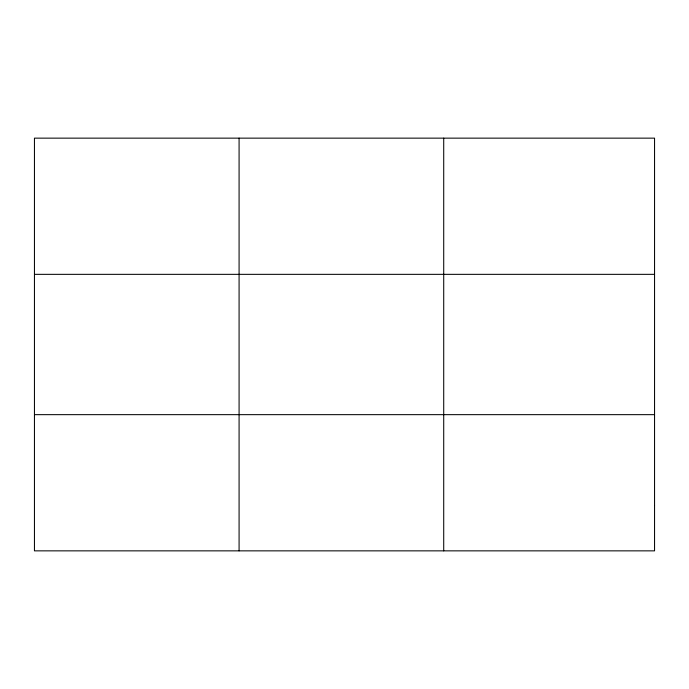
<?xml version="1.0" encoding="UTF-8"?>
<svg xmlns="http://www.w3.org/2000/svg" width="689" height="689" viewBox="0 0 689 689"><rect width="100%" height="100%" fill="white"/><g stroke="black" fill="none" stroke-linecap="round" stroke-linejoin="round"><path stroke-width="1.03" d="M239.083 550.856L239.083 138.144M443.716 550.856L443.716 138.144M34.45 274.343L654.55 274.343M34.45 414.657L654.55 414.657M654.55 505.459L654.55 550.856L34.45 550.856L34.45 138.144L654.55 138.144L654.55 505.459"/></g></svg>
